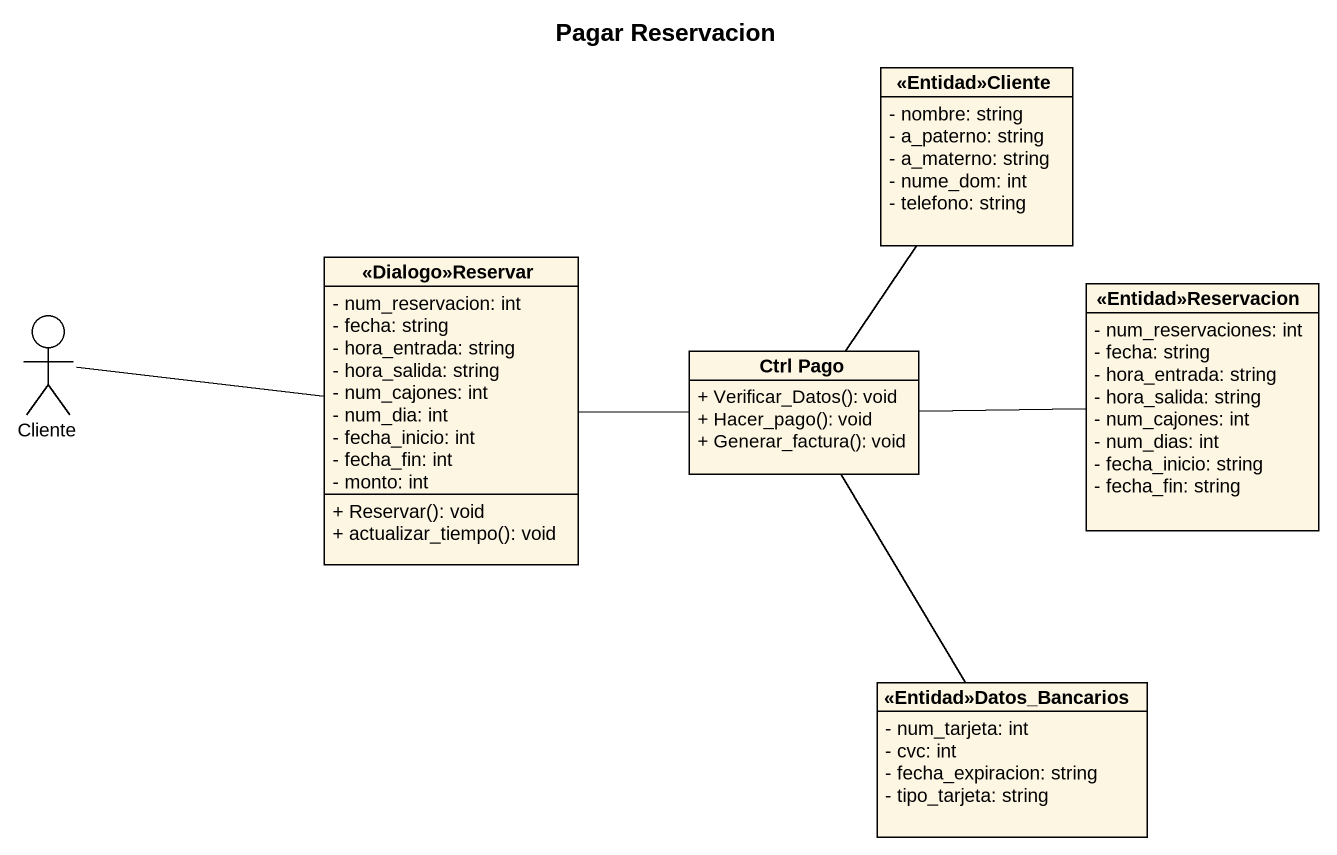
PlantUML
@startuml
title Pagar Reservacion
allowmixing
hide circle
hide empty members
skinparam classAttributeIconSize 0
class "<<Entidad>>Cliente" as Entidad_Cliente {
  - nombre: string
  - a_paterno: string
  - a_materno: string
  - nume_dom: int
  - telefono: string
}
class "<<Dialogo>>Reservar" as Dialogo_Reservar {
  - num_reservacion: int
  - fecha: string
  - hora_entrada: string
  - hora_salida: string
  - num_cajones: int
  - num_dia: int
  - fecha_inicio: int
  - fecha_fin: int
  - monto: int
  + Reservar(): void
  + actualizar_tiempo(): void
}
class "<<Entidad>>Reservacion" as Entidad_Reservacion {
  - num_reservaciones: int
  - fecha: string
  - hora_entrada: string
  - hora_salida: string
  - num_cajones: int
  - num_dias: int
  - fecha_inicio: string
  - fecha_fin: string
}
actor Cliente
class "Ctrl Pago" as Ctrl_Pago {
  + Verificar_Datos(): void
  + Hacer_pago(): void
  + Generar_factura(): void
}
class "<<Entidad>>Datos_Bancarios" as Entidad_Datos_Bancarios {
  - num_tarjeta: int
  - cvc: int
  - fecha_expiracion: string
  - tipo_tarjeta: string
}
Entidad_Cliente -- Ctrl_Pago
Dialogo_Reservar -right- Ctrl_Pago
Entidad_Reservacion -left- Ctrl_Pago
Cliente -right- Dialogo_Reservar
Entidad_Datos_Bancarios -up- Ctrl_Pago
@enduml
